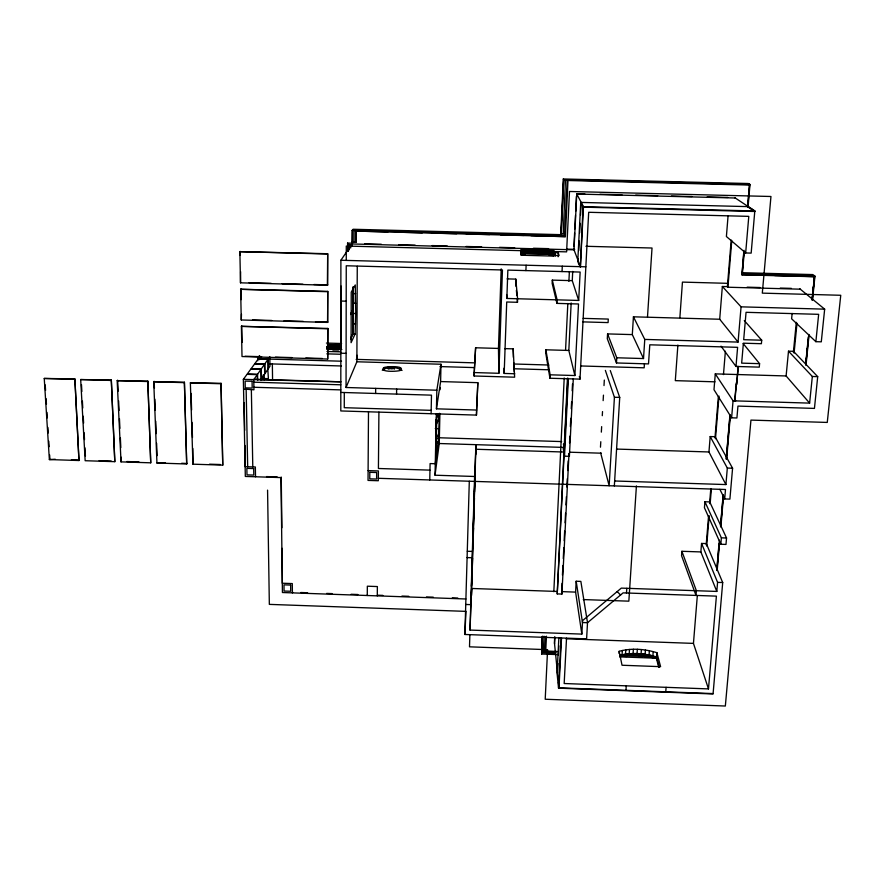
<?xml version="1.0" encoding="UTF-8"?>
<svg xmlns="http://www.w3.org/2000/svg" width="885" height="885" viewBox="0 0 885 885"><rect width="100%" height="100%" fill="white"/><g stroke="black" fill="none" stroke-linecap="round" stroke-linejoin="round"><path stroke-width="1.33" d="M347.849 250.92L347.606 243.076L352.562 243.209L340.891 260.256L340.802 410.95L476.451 415.098L477.834 382.674L440.619 381.568L436.438 408.826L476.606 410.043L477.834 382.674M341.167 290.214L341.123 346.101L341.167 286.12M344.298 392.531L344.276 407.697L431.172 410.341M382.276 370.24C386.955 366.523 397.354 366.722 402.055 370.45M346.046 387.497L356.876 361.777L440.995 364.244L436.836 390.219L346.046 387.497L346.256 265.765L502.448 269.969L498.874 373.293L474.205 372.563L474.106 375.992L514.627 377.187L513.178 348.856L504.594 348.613M346.267 260.4L346.289 246.052L566.61 251.871L569.497 191.481L770.957 196.492L762.306 293.134L840.75 295.28L827.265 422.433L750.945 420.098L725.346 706.031L545.215 699.239L547.583 649.678L469.504 646.824L469.869 634.656M354.022 230.476L561.156 235.941L560.714 234.658L353.082 229.259L352.252 230.388L352.053 243.961L574 249.813L576.755 194.036L735.258 197.997M352.385 243.475L352.418 230.166L564.541 235.675L567.174 179.987L563.723 179.821L563.303 178.969L748.279 183.516L749.982 184.489L748.135 206.227M353.038 287.326L352.971 309.429L350.759 313.71M352.971 333.324L353.126 287.16M352.053 242.114L356.29 242.103L355.46 242.081L355.505 230.587M355.77 313.533L355.261 284.948L351.223 292.183L351.079 342.683L355.084 334.099L355.77 313.533L353.303 313.467M356.212 242.225L356.334 231.096L565.382 236.649L567.993 180.507L749.595 185.053L747.748 206.813M356.876 361.777L357.263 266.296M521.232 255.234L521.376 249.891L553.59 250.532L521.342 249.415L521.232 255.234L553.468 256.086L553.579 250.743M368.492 411.791L368.038 480.411L378.304 480.743L378.393 470.942L368.105 470.61M375.627 393.471L375.671 388.393M378.913 412.111L378.415 468.486L429.966 470.134M383.692 370.052L383.714 367.651C386.137 366.335 405.452 365.538 400.695 370.284C398.338 371.667 378.636 372.364 383.714 367.651M388.316 369.156L388.338 366.766M389.787 369.067L389.809 366.667M391.303 369.023L391.336 366.633M392.851 369.034L392.885 366.644M394.378 369.111L394.411 366.722M396.569 394.102L396.635 389.013M521.331 251.86L553.567 252.712L521.331 251.982M399.6 369.919L399.633 367.529M429.767 479.958L430.099 463.574L435.276 463.74L438.573 438.65L439.336 413.328M431.106 413.704L431.482 395.152L340.813 392.42M435.918 419.601L435.874 421.846L436.305 418.948M471.661 588.182L471.428 595.627L475.964 444.668L474.614 476.484L435.033 475.212L436.338 413.87M436.438 408.826L436.836 390.219M435.874 439.082L436.006 432.909L438.573 438.65L436.139 438.573M436.017 432.212L436.15 426.028L435.851 428.119M435.907 459.094L436.869 413.837M436.349 420.375L438.816 420.441L438.938 414.877L436.482 414.689M438.816 420.441L438.938 414.888L436.471 414.811M439.911 413.538L439.248 443.518L435.033 475.212M440.619 381.568L440.995 364.244M352.673 322.549L352.739 319.95M353.469 323.866L353.292 287.371M436.194 420.187L435.862 431.294M473.409 527.217L472.966 542.726M474.614 476.484L470.001 630.076L581.832 634.103L575.604 592.109L576.179 581.246L580.859 581.401L587.518 622.708L586.6 638.881L464.879 634.479L469.304 481.23M498.874 373.293L498.465 348.436L475.61 347.772L474.106 375.992M474.504 491.861L474.957 475.743L473.044 534.717M474.017 513.046L474.094 510.324M474.216 506.253L474.448 498.111M474.869 483.188L475.212 470.964M475.676 454.68L475.831 449.248M476.451 415.098L476.606 410.043M473.906 511.242L471.495 586.401L472.081 571.677M472.159 572.23L472.601 558.125M473.066 543.324L473.165 540.37M473.287 536.443L473.541 528.179M498.465 348.436L501.198 268.863M514.76 373.758L504.173 373.448L506.718 301.995L517.471 302.294L517.603 298.765L515.778 279.118L507.072 278.886M506.851 298.466L507.857 270.113L580.14 272.06L578.69 300.446L506.851 298.466L506.64 294.539M513.178 348.856L513.388 357.341M515.778 279.118L516.021 286.386M470.001 630.076L471.639 588.47L556.455 591.434M525.9 270.6L526.121 265.223M545.89 349.796L550.105 374.809L574.874 375.539L568.823 350.46L545.89 349.796L545.746 352.993L549.939 378.238L580.007 379.123L588.68 212.289L748.787 216.36L745.668 252.966L751.166 253.11L754.805 210.962L734.683 197.609M578.69 300.446L572.263 280.656L552.306 280.114L552.163 283.399L556.953 303.389L578.513 303.986L574.874 375.539M553.512 250.267L553.468 256.086M555.116 256.318L555.282 252.513L553.081 252.258M549.939 378.238L550.105 374.809M558.125 256.761L558.302 252.944L555.282 252.513M556.953 303.389L557.107 299.849L552.306 280.114M542.04 637.034L541.664 654.015L556.798 654.568M560.714 234.658L563.303 178.969M464.879 634.479L465.986 611.247M541.62 653.34L542.383 636.901M561.035 235.587L563.634 179.644L749.518 184.224L747.604 206.714M541.664 654.015L542.494 636.182M561.156 235.941L563.723 179.821M555.636 653.119L543.268 652.665L544.043 636.204M563.225 234.226L565.46 179.876M562.041 271.573L562.296 266.186M544.518 651.803L545.602 636.547M556.731 651.725L545.724 651.316L546.443 636.193M553.822 591.7L564.21 377.961M565.548 350.383L567.827 303.489M568.9 281.43L569.365 271.772M554.696 637.078L554.419 642.587L558.037 678.375M567.451 378.194L557.229 593.901L561.909 594.067L568.978 453.994M568.823 350.46L571.168 302.947M572.263 280.656L572.717 271.43M573.945 246.594L574.608 233.02M574.819 228.95L575.482 215.376M575.681 211.305L576.423 196.382M554.552 643.904L554.895 637.001M557.229 593.901L567.871 378.326M573.314 378.625L569.387 456.328L564.519 456.173L568.369 378.481M558.855 637.775L557.074 673.33L558.557 688.176L713.067 693.962L722.702 582.551L706.307 543.589L701.551 543.434L700.865 551.93L716.806 591.434L621.303 588.116L582.584 620.617L581.832 634.103M754.805 211.028L748.168 206.625L580.737 202.411L577.772 261.44L579.067 264.88M557.495 672.976L557.97 663.473M558.38 655.331L558.855 645.829M562.019 583.359L561.909 594.067M562.44 575.106L562.926 565.471M563.269 558.59L563.822 547.583M564.165 540.702L564.652 531.077M565.072 522.814L565.559 513.189M565.969 504.926L566.389 496.673M566.876 487.038L567.285 478.785M567.705 470.532L568.192 460.897M578.215 261.451L578.347 258.73M578.757 250.555L579.244 241.019M579.653 232.843L580.129 223.308M580.538 215.132L581.025 205.597M569.531 443.009L569.874 436.139M570.36 426.526L570.77 418.295M571.256 408.682L571.61 401.812M572.164 390.827L572.506 383.957M558.557 688.176L561.112 637.952M580.737 202.411L583.005 206.692L580.383 267.193L583.469 206.625L576.555 193.671L584.808 193.87M561.521 637.974L558.988 687.822L713.1 693.586M356.876 359.398L357.098 355.272M566.533 638.151L564.176 683.519L708.487 688.906L716.396 596.136L623.106 592.873L587.518 622.708L582.474 622.531L576.179 581.246M474.205 372.563L475.61 347.772M600.472 447.19L600.793 441.715M601.335 432.123L601.656 426.647M602.276 415.696L602.519 411.58M603.139 400.628L603.459 395.141M604.001 385.561L604.322 380.074M607.575 333.91L616.768 357.772L643.517 358.558L632.31 334.607L607.575 333.91L607.298 338.734L616.469 362.961L648.517 363.901L649.789 344.807L737.614 347.329L735.988 366.456L759.275 367.131L759.584 363.669L743.146 343.524M605.373 370.406L614.422 397.254L609.145 485.743L600.583 452.633M616.469 362.961L616.768 357.772M614.345 485.909L619.721 397.42L610.285 370.549M632.31 334.607L633.428 316.819L719.704 319.242L738.068 342.086L644.767 339.42L633.428 316.819M619.035 653.451L619.168 651.305C631.492 647.886 644.778 648.948 656.891 652.699L660.608 666.67L622.033 665.243L619.168 651.305M619.81 656.758L621.923 656.194L622.011 654.767C633.461 652.444 645.486 653.484 656.582 656.991L659.27 667.202M622.011 654.767L619.898 655.331L622.067 654.756L622.343 650.475M626.491 592.994L626.801 588.304M643.517 358.558L644.767 339.42M636.415 485.92L628.848 601.169L583.281 599.565M644.435 363.68L644.158 367.817L580.626 365.959M647.499 316.863L652.024 248.021L585.936 246.284M621.923 656.194L625.385 655.564L625.817 649.856M625.949 690.322L626.248 685.831M625.385 655.564L629.08 655.143L629.512 649.446M629.08 655.143L632.952 654.955L633.383 649.258M632.952 654.955L636.934 654.989L637.366 649.302M658.772 667.367L656.416 658.418L640.972 655.243L641.404 649.557M645.01 655.73L645.431 650.033M648.959 656.427L649.38 650.729M652.787 657.323L653.207 651.614M677.888 345.062L675.31 380.65L715.003 381.822M679.868 317.693L682.446 282.105L728.045 283.344M656.416 658.418L656.836 652.699L656.582 656.991M665.763 691.816L666.095 687.324M681.892 551.289L681.561 555.692L695.997 595.428L696.373 590.726L681.892 551.289L700.865 551.93M708.487 688.906L693.453 643.395L697.314 595.782M704.925 501.751L704.438 507.758L720.821 544.253L725.988 544.43L726.541 538.003L709.726 501.906L704.925 501.751L721.375 537.837L720.821 544.253M614.644 480.986L725.91 484.571L708.951 451.969L710.201 436.559L715.069 436.714L732.581 468.231L729.904 499.118L724.693 498.952L719.881 489.361M715.279 373.879L713.996 389.71L731.607 417.82L736.917 417.974L737.946 406.093L814.443 408.405L817.707 376.645L793.48 351.323L788.502 351.179L786.112 375.959L809.62 403.117L733.057 400.816L715.279 373.879L786.112 375.959M719.704 319.242L722.348 286.497L727.868 286.64M728.045 216.172L726.397 236.516L745.668 252.966M706.197 544.85L708.564 516.032M709.571 503.676L710.81 488.586M714.98 437.798L718.355 396.624M731.198 240.067L727.381 286.629L727.935 287.227L800.306 289.185M706.672 545.979L709.162 515.723M710.179 503.344L711.308 489.593M715.489 438.717L718.985 396.082M727.935 287.227L731.762 240.554M723.465 374.598L725.39 351.234M716.75 570.217L718.974 544.054M720.49 526.155L723.067 495.865M726.187 459.083L727.736 440.796M727.935 438.495L729.915 415.153M812.253 300.103L814.598 276.739L741.984 274.793L743.677 252.911M716.883 570.515L719.45 540.204M720.622 526.431L723.311 494.748M726.353 458.928L730.092 414.855M741.984 274.793L744.064 250.322M717.248 569.719L719.582 542.24M720.866 527.117L723.554 495.512M726.707 458.408L730.324 415.806M812.607 299.462L814.941 276.142L742.36 274.184L744.208 252.446M716.806 591.434L717.58 582.363L701.551 543.434M724.693 498.952L725.49 489.493L378.326 478.298M725.91 484.571L727.326 468.065L710.201 436.559M731.607 417.82L733.057 400.816M738.068 342.086L741.066 306.841L722.348 286.497M734.329 400.861L735.745 400.905M737.271 366.49L738.698 366.534M734.594 400.551L736.486 382.608L734.948 400.562M738.079 366.833L736.53 384.909L738.433 366.844M744.296 320.58L761.708 340.205L761.388 343.712L743.378 343.192L741.663 363.138L759.584 363.669M792.13 313.456L791.61 318.799L815.87 341.676L821.291 341.831L824.665 309.153L799.575 288.599M793.38 352.374L796.301 322.328M794.077 353.115L796.998 323.191M805.837 360.936L806.113 358.193M806.655 352.695L807.076 348.568M807.629 343.07L807.894 340.316M812.032 299.086L812.308 296.331M812.85 290.833L813.271 286.707M813.813 281.209L814.366 275.711L741.918 273.764L742.36 274.184M805.748 363.115L808.359 337.019M812.065 299.949L814.41 276.607L774.696 275.534M805.792 364.675L808.813 334.453M806.003 365.317L809.023 335.138M809.62 403.117L812.33 376.49L788.502 351.179M815.87 341.676L818.658 314.33L746.055 312.316L743.688 339.696L761.708 340.205M347.451 244.083L352.197 245.731M439.978 389.842L440.332 387.464M367.43 594.853L367.275 595.505L367.341 586.202L377.364 586.556L377.287 595.859L377.419 595.207L382.873 595.395M292.625 592.22L292.393 592.873L292.293 583.58L282.304 583.226L282.127 548.324M350.692 338.136L352.894 333.501L352.971 310.259L350.759 314.54M350.703 338.944L353.015 334.032L353.403 323.501L352.573 323.467M327.682 359.044L327.826 328.435L241.395 326.344L242.014 356.533L327.682 359.044L327.826 328.435M435.995 424.811L438.573 420.032M327.605 322.417L327.749 291.375L240.643 289.295L241.262 319.972L327.605 322.417L327.749 291.375M222.755 465.134L221.04 383.316L190.364 382.829L192.941 464.183L222.755 465.134L221.04 383.316M327.527 285.213L327.671 253.718L239.868 251.661L240.51 282.824L327.527 285.213L327.671 253.718M465.897 598.99L282.426 592.519L280.988 477.59L245.322 476.44L243.353 379.344L247.015 374.344L257.281 374.643L253.774 379.654L253.951 389.798L243.862 389.057M257.568 374.233L260.964 369.377L250.853 369.078L247.313 373.924L257.568 374.233L257.679 380.484M261.241 368.979L264.538 364.277L254.581 363.989L251.141 368.68L261.241 368.979L261.407 378.835L264.692 374.001L264.538 364.277M264.803 363.89L268 359.332L258.199 359.044L254.869 363.602L264.803 363.89L264.958 373.614L268.144 368.923L268 359.332M268.266 358.956L269.825 356.732L269.958 366.246L268.409 368.536L268.266 358.956L258.464 358.668L260.101 356.445M192.941 464.183L192.83 448.507M186.702 463.983L184.401 382.209L153.736 381.734L156.944 463.021L186.702 463.983L184.401 382.209M156.944 463.021L165.462 462.766M150.727 462.822L147.828 381.114L117.174 380.638L121.024 461.87L150.727 462.822L147.828 381.114M121.024 461.87L121.278 457.235M114.807 461.671L111.322 380.019L80.679 379.543L85.159 460.72L114.807 461.671L111.322 380.019M241.262 319.972L241.472 314.286M436.416 417.587L438.938 414.877M78.964 460.521L74.882 378.924L44.25 378.448L49.361 459.569L78.964 460.521L74.882 378.924M240.51 282.824L240.609 271.684M49.361 459.569L55.279 459.238M544.894 651.659L555.891 652.057M622.067 654.756L637.067 653.572M567.174 179.987L749.982 184.489M599.93 194.246L621.934 194.8M635.684 195.143L657.677 195.696M671.427 196.039L692.059 196.547M707.181 196.924L727.802 197.443M583.005 206.692L754.805 210.962M583.436 207.156L754.761 211.493M561.212 233.784L562.893 233.828M352.252 230.388L353.923 230.432L353.878 241.926L352.219 241.882M364.587 231.306L387.962 231.914M398.958 232.202L422.333 232.81M431.957 233.065L456.715 233.706M466.34 233.95L489.715 234.558M500.711 234.846L524.086 235.454M530.967 235.642L565.382 236.649M364.764 243.795L381.269 244.238M398.626 244.691L415.131 245.123M432.157 245.576L447.279 245.975M466.03 246.472L481.661 246.882M499.538 247.346L514.672 247.756M533.434 248.243L548.567 248.641M566.455 249.116L574.708 249.338M521.376 249.681L553.59 250.532M521.365 250.101L553.567 250.953M521.353 250.311L553.567 251.163M521.353 250.532L553.556 251.373M521.331 250.942L553.545 251.794M521.331 251.13L553.545 251.982M521.331 251.296L553.545 252.148M521.331 251.428L553.556 252.402M521.331 251.594L553.567 252.524M521.331 252.103L553.556 253.099M521.32 252.38L553.556 253.232M521.32 252.524L553.545 253.375M521.143 254.57L525.17 254.681M549.264 255.322L559.099 255.577L558.302 252.944M239.868 251.661L327.461 253.995M340.891 260.256L585.848 266.816M742.106 272.691L812.85 274.582L814.941 276.142M741.829 274.649L765.116 275.279M747.172 287.171L760.071 287.525M780.271 288.067L791.411 288.377M249.105 282.735L271.175 283.344M282.215 283.654L302.902 284.218M313.943 284.516L327.738 284.893M240.643 289.295L327.538 291.696M353.148 293.577L355.637 293.643M741.066 306.841L824.665 309.153M340.869 301.044L346.201 301.188M353.336 303.234L355.814 303.301M583.171 318.368L608.283 319.076L608.083 322.594L582.983 321.886M252.535 319.927L271.695 320.47M284.019 320.812L303.179 321.366M315.491 321.709L327.815 322.063M352.639 323.844L355.527 323.932M241.395 326.344L327.616 328.8M352.606 334.021L355.084 334.099M326.421 343.07L341.599 343.513M327.527 344.508L341.212 344.907M327.339 344.862L341.035 345.25M340.802 347.174L327.019 346.809L340.791 347.163M327.041 346.898L340.847 347.396M327.107 347.108L340.902 347.595L327.129 347.185M327.218 347.307L340.946 347.761M326.93 348.093L341.046 348.424L326.919 348.137M326.963 346.666L341.079 347.064M327.096 347.086L340.847 347.473M327.273 347.551L341.024 348.159L327.373 347.849M326.919 348.911L340.559 349.309M326.819 349.088L341.842 349.531M332.86 350.914L338.568 351.079M326.985 351.467L340.747 351.865M340.836 353.203L346.101 353.358M326.797 353.856L340.592 354.254M356.157 359.376L474.504 362.85M514.329 364.012L548.866 365.018M245.09 356.224L261.65 356.71M275.445 357.109L292.006 357.595M305.812 357.994L322.372 358.48M269.372 359.1L341.522 361.213M812.33 376.49L817.707 376.645M440 366.578L474.36 367.596M514.229 368.768L548.6 369.775M268.863 363.835L341.455 365.981M254.061 379.234L341.002 381.822L243.353 379.344M253.818 382.198L340.813 384.798M44.25 378.448L74.362 379.344M80.679 379.543L110.846 380.439M117.174 380.638L147.397 381.535M153.736 381.734L184.014 382.641M190.364 382.829L220.708 383.736M614.422 397.254L619.721 397.42M253.906 387.265L340.813 389.887M438.872 437.754L561.665 441.582M435.697 441.67L438.152 441.748M435.685 441.903L438.141 441.98M435.674 442.135L438.13 442.212M435.663 442.367L438.13 442.445M435.663 442.6L438.119 442.677M435.652 442.832L438.108 442.909M438.606 443.496L564.044 447.434L563.446 443.949M616.812 449.082L708.951 451.969M475.688 449.248L564.044 452.025M569.564 452.202L601.269 453.197M727.326 468.065L732.581 468.231M71.397 459.757L79.462 460.012M99.12 460.642L111.233 461.03M126.865 461.527L139 461.926M181.668 463.286L187.078 463.463M209.546 464.183L220.376 464.525M349.652 245.156L349.807 247.855M266.518 476.584L277.226 476.926M721.375 537.837L726.541 538.003M467.28 551.255L472.358 551.432M467.092 557.583L472.17 557.76M717.58 582.363L722.702 582.551M561.92 591.622L575.604 592.109M300.789 592.508L307.582 592.74M326.631 593.415L332.063 593.603M351.113 594.278L357.905 594.51M401.934 596.07L408.748 596.302M426.448 596.933L433.252 597.165M452.312 597.84L457.766 598.028M465.742 604.466L470.765 604.643M465.543 611.358L269.339 604.378L267.569 490.124M566.09 638.782L693.453 643.395M556.698 651.393L545.724 651.316M631.06 654.435L642.067 654.834M627.332 654.668L642.455 655.221M645.198 655.32L647.942 655.42M621.591 655.531L653.196 656.681M548.479 653.595L553.977 653.794M619.909 656.205L626.779 656.46M639.136 656.902L641.879 657.013M644.634 657.112L651.493 657.356M620.042 656.88L657.168 658.23M638.981 654.446L641.171 654.59M636.934 654.989L640.972 655.243M435.276 428.484L438.927 428.783M641.105 653.827L645.121 654.303M646.625 655.32L648.771 655.708M649.081 655L652.898 655.896M650.884 656.161L652.953 656.659M353.934 241.948L355.46 242.081M748.124 207.079L752.549 210.022M617.188 591.567L620.573 594.997M721.021 346.168L735.988 366.456M573.812 249.305L579.941 265.434M579.332 376.457L580.007 379.123M568.911 453.728L569.387 456.328M563.203 448.385L564.519 456.173M558.435 682.335L558.855 686.472M516.386 290.368L516.873 295.667M517.227 299.65L517.471 302.294M263.321 374.665L263.575 378.503L268.398 378.647L267.757 368.425M513.72 362.629L514.296 371.899M45.235 384.898L45.578 390.385M46.097 398.626L46.44 404.124M46.96 412.366L47.303 417.864M47.912 427.477L48.255 432.964M48.775 441.206L49.129 446.704M49.637 454.945L49.903 459.061M348.059 244.116L348.38 249.581M347.86 244.094L348.259 250.931M347.606 243.076L348.082 251.174M350.615 245.178L350.77 247.877M349.42 245.112L349.686 247.833M349.221 245.012L349.464 247.767M348.989 244.537L349.276 248.884M348.79 244.315L349.099 249.769M348.635 244.227L348.944 249.692M348.447 244.171L348.767 249.636M348.259 244.138L348.579 249.603M81.486 384.621L81.862 391.491M82.394 401.104L82.77 407.985M83.234 416.227L83.61 423.096M84.141 432.721L84.517 439.591M84.971 447.843L85.425 456.085M117.639 380.207L118.159 391.214M118.612 400.839L119.066 410.474M119.453 418.727L119.906 428.351M120.371 437.975L120.825 447.6M353.181 287.005L353.668 303.577M154.156 381.302L154.421 388.183M154.853 399.201L155.295 410.209M155.727 421.216L156.214 433.606M156.601 443.241L157.088 455.631M504.007 368.215L504.173 373.448M191.083 393.416L191.602 409.943M192.001 422.344L192.476 437.489M244.138 402.819L244.702 430.353M245.001 445.498L245.123 466.672L255.345 466.992L255.522 476.772M240.189 251.395L240.277 255.455M240.952 288.975L241.174 299.639M241.716 325.979L242.048 342.429M251.351 389.721L252.789 466.915M246.152 389.566L247.678 466.749M257.723 356.6L257.8 360.737M257.281 374.643L257.369 379.654M264.106 375.859L264.173 379.997M261.739 375.915L261.805 380.008M260.964 369.377L261.152 380.439M259.526 355.748L259.725 358.79M259.371 355.571L259.515 358.425M272.348 363.812L272.58 380.318M281.242 477.059L281.873 527.77M369.808 472.302L369.764 478.829L376.612 479.05L376.667 472.524L369.808 472.302M553.512 254.238L521.287 253.387L553.512 254.238M341.079 346.854L327.428 346.433L341.079 346.798M341.079 346.909L327.428 346.522L341.079 346.898M341.046 348.347L327.406 347.982L341.035 348.336M252.07 381.291L245.123 381.092L245.256 387.851L252.192 388.061L252.07 381.291M253.674 468.574L246.86 468.353L246.992 474.869L253.796 475.09L253.674 468.574M290.645 585.073L283.985 584.841L284.063 591.036L290.711 591.269L290.645 585.073M259.36 359.531L259.316 356.788L259.36 359.531"/></g></svg>
